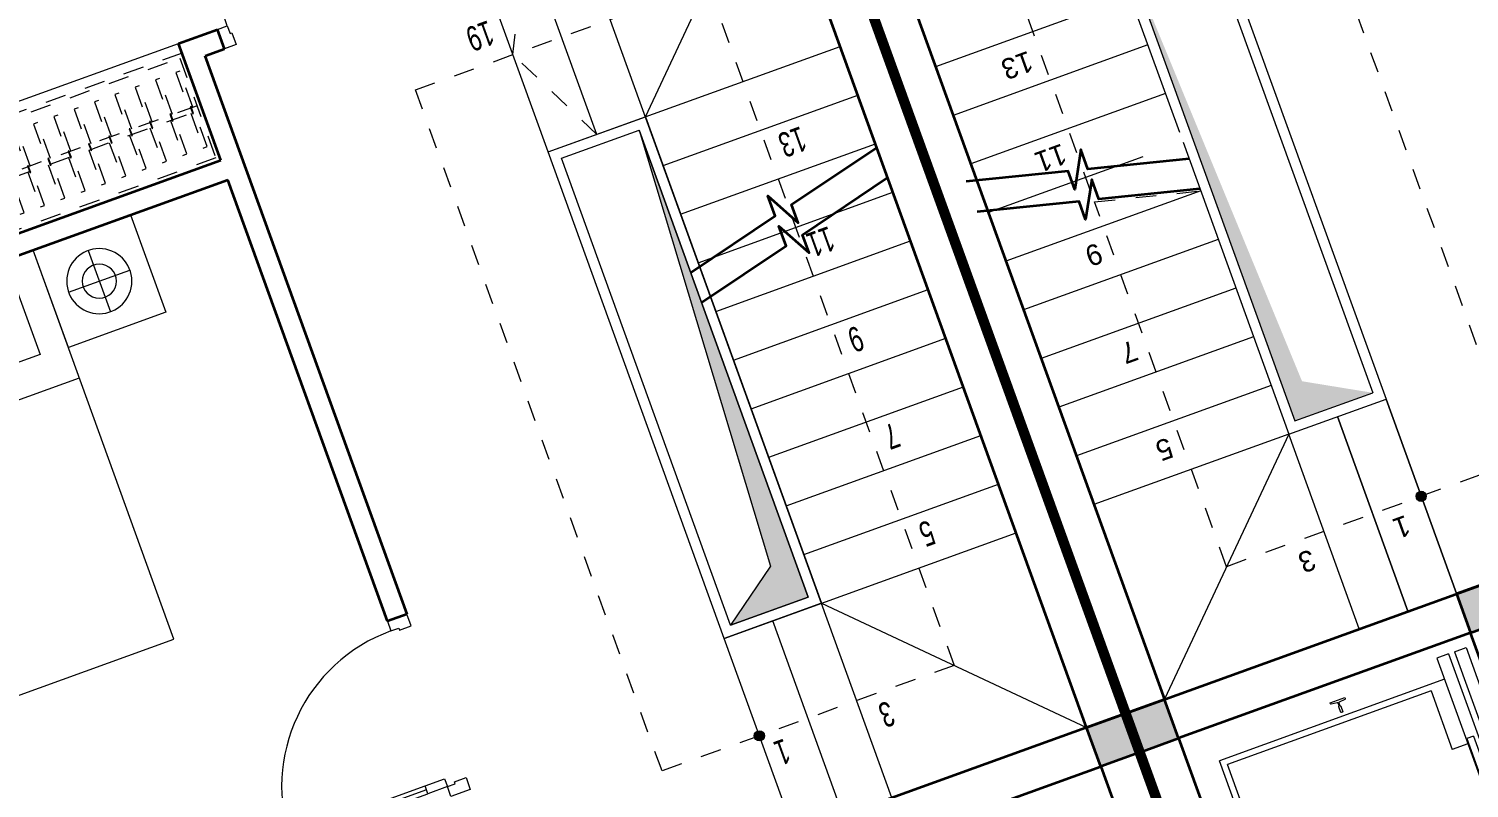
# Model space of a CAD drawing. Header units: metres. Extents: x 568332 to 569219, y 2065964 to 2066430.
# Drawn here: x 568577.81 to 568584.76, y 2066414.14 to 2066417.81 of the extents above; entities that cross this region are included whole.
import ezdxf

# ---------------------------------------------------------------- set-up
doc = ezdxf.new("R2010")
doc.units = ezdxf.units.M
for name, pattern in [('$AUDIT_BAD_LTYPE2', [0]), ('HIDDEN', [0.375, 0.25, -0.125]), ('HIDDEN2', [0.1875, 0.125, -0.0625]), ('X-5M-G-MB PHONGNGU$0$HIDDEN2', [0.1875, 0.125, -0.0625])]:
    doc.linetypes.add(name, pattern=pattern)
doc.layers.get('0').update_dxf_attribs({"linetype": 'CONTINUOUS'})
doc.layers.get('DEFPOINTS').update_dxf_attribs({"linetype": 'CONTINUOUS'})
for name, color, linetype, lineweight in [('-CONCRETE', 1, 'CONTINUOUS', 35), ('-DIM', 9, 'CONTINUOUS', 13), ('-DOOR', 137, 'CONTINUOUS', 9), ('-FURNITURE', 46, 'CONTINUOUS', 9), ('-HATCH', 8, 'CONTINUOUS', 5), ('-KH', 143, 'CONTINUOUS', 13), ('-LINE1', 7, 'CONTINUOUS', 18), ('-LINE2', 252, 'CONTINUOUS', 9), ('-TEXT', 7, 'CONTINUOUS', 15), ('-WALL', 4, 'CONTINUOUS', 35)]:
    doc.layers.add(name, color=color, linetype=linetype, lineweight=lineweight)
doc.layers.add('-RANH GIOI LO DAT', color=12, linetype='CONTINUOUS')
doc.styles.add('T1', font='', dxfattribs={"height": 200})
doc.styles.get('T1').set_extended_font_data('VNgeometric Light')

# ---------------------------------------------------------------- blocks, each defined once
blk = doc.blocks.new('*U252')
at = {"linetype": 'X-5M-G-MB PHONGNGU$0$HIDDEN2'}
for points in [[(0, 600.0000000004657), (0, 0), (3927.126403989389, -1.499470319333206e-09), (3927.126403989389, 599.9999999989661)], [(3907.126403989389, 579.9996613708928), (3907.126403989389, 19.99966137089297), (20, 20.00000000046566), (20, 580.0000000004657)], [(3907.126403989389, 286.6991212939751), (3907.126403989389, 313.0991212938819), (20, 313.0991212953813), (19.99999859370291, 286.6991212952417)], [(113.7817614636733, 319.1750910408318), (109.4317788550979, 319.1750910408318), (109.4317788550979, 280.441767644881), (113.7817614636733, 280.441767644881)], [(227.7817614636733, 319.1750910407849), (223.4317788550979, 319.1750910407849), (223.4317788550979, 280.4417676448341), (227.7817614636733, 280.4417676448341)], [(341.7817614636733, 319.175091040738), (337.4317788550979, 319.175091040738), (337.4317788550979, 280.4417676447872), (341.7817614636733, 280.4417676447872)], [(455.7817614636733, 319.1750910406911), (451.4317788550979, 319.1750910406911), (451.4317788550979, 280.4417676447403), (455.7817614636733, 280.4417676447403)], [(569.7817614636733, 319.1750910406442), (565.431778855098, 319.1750910406442), (565.431778855098, 280.4417676446934), (569.7817614636733, 280.4417676446934)], [(683.7817614636733, 319.1750910405973), (679.431778855098, 319.1750910405973), (679.431778855098, 280.4417676446465), (683.7817614636733, 280.4417676446465)], [(797.7817614636733, 319.1750910405504), (793.431778855098, 319.1750910405504), (793.431778855098, 280.4417676445996), (797.7817614636733, 280.4417676445996)], [(911.7817614636733, 319.1750910405035), (907.431778855098, 319.1750910405035), (907.431778855098, 280.4417676445527), (911.7817614636733, 280.4417676445527)], [(1025.781761463673, 319.1750910404566), (1021.431778855098, 319.1750910404566), (1021.431778855098, 280.4417676445057), (1025.781761463673, 280.4417676445057)], [(1139.781761463673, 319.1750910404097), (1135.431778855098, 319.1750910404097), (1135.431778855098, 280.4417676444588), (1139.781761463673, 280.4417676444588)], [(1253.781761463673, 319.1750910403628), (1249.431778855098, 319.1750910403628), (1249.431778855098, 280.4417676444119), (1253.781761463673, 280.4417676444119)], [(1367.781761463673, 319.1750910403159), (1363.431778855098, 319.1750910403159), (1363.431778855098, 280.441767644365), (1367.781761463673, 280.441767644365)], [(1481.781761463673, 319.175091040269), (1477.431778855098, 319.175091040269), (1477.431778855098, 280.4417676443181), (1481.781761463673, 280.4417676443181)], [(1595.781761463673, 319.175091040222), (1591.431778855098, 319.175091040222), (1591.431778855098, 280.4417676442712), (1595.781761463673, 280.4417676442712)], [(1709.781761463673, 319.1750910401751), (1705.431778855098, 319.1750910401751), (1705.431778855098, 280.4417676442243), (1709.781761463673, 280.4417676442243)], [(1823.781761463673, 319.1750910401282), (1819.431778855098, 319.1750910401282), (1819.431778855098, 280.4417676441774), (1823.781761463673, 280.4417676441774)], [(1937.781761463673, 319.1750910400813), (1933.431778855098, 319.1750910400813), (1933.431778855098, 280.4417676441305), (1937.781761463673, 280.4417676441305)], [(2051.781761463673, 319.1750910400344), (2047.431778855098, 319.1750910400344), (2047.431778855098, 280.4417676440836), (2051.781761463673, 280.4417676440836)], [(2165.781761463673, 319.1750910399875), (2161.431778855098, 319.1750910399875), (2161.431778855098, 280.4417676440366), (2165.781761463673, 280.4417676440366)], [(2279.781761463673, 319.1750910399406), (2275.431778855098, 319.1750910399406), (2275.431778855098, 280.4417676439897), (2279.781761463673, 280.4417676439897)], [(2393.781761463673, 319.1750910398937), (2389.431778855098, 319.1750910398937), (2389.431778855098, 280.4417676439429), (2393.781761463673, 280.4417676439429)], [(2507.781761463673, 319.1750910398468), (2503.431778855098, 319.1750910398468), (2503.431778855098, 280.441767643896), (2507.781761463673, 280.441767643896)], [(2621.781761463673, 319.1750910397999), (2617.431778855098, 319.1750910397999), (2617.431778855098, 280.4417676438491), (2621.781761463673, 280.4417676438491)], [(2735.781761463673, 319.1750910397529), (2731.431778855098, 319.1750910397529), (2731.431778855098, 280.4417676438021), (2735.781761463673, 280.4417676438021)], [(2849.781761463673, 319.175091039706), (2845.431778855098, 319.175091039706), (2845.431778855098, 280.4417676437552), (2849.781761463673, 280.4417676437552)], [(2963.781761463673, 319.1750910396592), (2959.431778855098, 319.1750910396592), (2959.431778855098, 280.4417676437083), (2963.781761463673, 280.4417676437083)], [(3077.781761463673, 319.1750910396123), (3073.431778855098, 319.1750910396123), (3073.431778855098, 280.4417676436614), (3077.781761463673, 280.4417676436614)], [(3191.781761463673, 319.1750910395654), (3187.431778855098, 319.1750910395654), (3187.431778855098, 280.4417676436145), (3191.781761463673, 280.4417676436145)], [(3305.781761463673, 319.1750910395184), (3301.431778855098, 319.1750910395184), (3301.431778855098, 280.4417676435676), (3305.781761463673, 280.4417676435676)], [(3419.781761463673, 319.1750910394715), (3415.431778855098, 319.1750910394715), (3415.431778855098, 280.4417676435207), (3419.781761463673, 280.4417676435207)], [(3533.781761463673, 319.1750910394246), (3529.431778855098, 319.1750910394246), (3529.431778855098, 280.4417676434738), (3533.781761463673, 280.4417676434738)], [(3647.781761463673, 319.1750910393777), (3643.431778855098, 319.1750910393777), (3643.431778855098, 280.4417676434269), (3647.781761463673, 280.4417676434269)], [(3761.781761463673, 319.1750910393308), (3757.431778855098, 319.1750910393308), (3757.431778855098, 280.44176764338), (3761.781761463673, 280.44176764338)], [(3875.781761463673, 319.1750910392839), (3871.431778855098, 319.1750910392839), (3871.431778855098, 280.441767643333), (3875.781761463673, 280.441767643333)]]:
    blk.add_lwpolyline(points, close=True, dxfattribs=at)
for points in [[(122.2409142897814, 313.1103512093413), (122.2409142897814, 515.2497102723445), (100.1765458012815, 515.2497102723445), (100.1765458012815, 313.1103512093413)], [(236.2409142897814, 313.1103512092944), (236.2409142897814, 515.2497102722975), (214.1765458012815, 515.2497102722975), (214.1765458012815, 313.1103512092944)], [(350.2409142897814, 313.1103512092475), (350.2409142897814, 515.2497102722507), (328.1765458012815, 515.2497102722507), (328.1765458012815, 313.1103512092475)], [(464.2409142897814, 313.1103512092006), (464.2409142897814, 515.2497102722037), (442.1765458012815, 515.2497102722037), (442.1765458012815, 313.1103512092006)], [(578.2409142897814, 313.1103512091537), (578.2409142897814, 515.2497102721569), (556.1765458012815, 515.2497102721569), (556.1765458012815, 313.1103512091537)], [(692.2409142897814, 313.1103512091068), (692.2409142897814, 515.24971027211), (670.1765458012815, 515.24971027211), (670.1765458012815, 313.1103512091068)], [(806.2409142897814, 313.1103512090599), (806.2409142897814, 515.249710272063), (784.1765458012815, 515.249710272063), (784.1765458012815, 313.1103512090599)], [(920.2409142897814, 313.110351209013), (920.2409142897814, 515.2497102720162), (898.1765458012815, 515.2497102720162), (898.1765458012815, 313.110351209013)], [(1034.240914289781, 313.1103512089661), (1034.240914289781, 515.2497102719692), (1012.176545801281, 515.2497102719692), (1012.176545801281, 313.1103512089661)], [(1148.240914289781, 313.1103512089192), (1148.240914289781, 515.2497102719224), (1126.176545801281, 515.2497102719224), (1126.176545801281, 313.1103512089192)], [(1262.240914289781, 313.1103512088723), (1262.240914289781, 515.2497102718754), (1240.176545801281, 515.2497102718754), (1240.176545801281, 313.1103512088723)], [(1376.240914289781, 313.1103512088254), (1376.240914289781, 515.2497102718285), (1354.176545801281, 515.2497102718285), (1354.176545801281, 313.1103512088254)], [(1490.240914289781, 313.1103512087785), (1490.240914289781, 515.2497102717816), (1468.176545801281, 515.2497102717816), (1468.176545801281, 313.1103512087785)], [(1604.240914289781, 313.1103512087315), (1604.240914289781, 515.2497102717347), (1582.176545801281, 515.2497102717347), (1582.176545801281, 313.1103512087315)], [(1718.240914289781, 313.1103512086846), (1718.240914289781, 515.2497102716878), (1696.176545801281, 515.2497102716878), (1696.176545801281, 313.1103512086846)], [(1832.240914289781, 313.1103512086377), (1832.240914289781, 515.2497102716409), (1810.176545801281, 515.2497102716409), (1810.176545801281, 313.1103512086377)], [(1946.240914289781, 313.1103512085908), (1946.240914289781, 515.2497102715939), (1924.176545801281, 515.2497102715939), (1924.176545801281, 313.1103512085908)], [(2060.240914289781, 313.1103512085439), (2060.240914289781, 515.2497102715471), (2038.176545801281, 515.2497102715471), (2038.176545801281, 313.1103512085439)], [(2174.240914289781, 313.110351208497), (2174.240914289781, 515.2497102715001), (2152.176545801281, 515.2497102715001), (2152.176545801281, 313.110351208497)], [(2288.240914289781, 313.1103512084501), (2288.240914289781, 515.2497102714533), (2266.176545801281, 515.2497102714533), (2266.176545801281, 313.1103512084501)], [(2402.240914289781, 313.1103512084032), (2402.240914289781, 515.2497102714063), (2380.176545801281, 515.2497102714063), (2380.176545801281, 313.1103512084032)], [(2516.240914289781, 313.1103512083563), (2516.240914289781, 515.2497102713594), (2494.176545801281, 515.2497102713594), (2494.176545801281, 313.1103512083563)], [(2630.240914289781, 313.1103512083094), (2630.240914289781, 515.2497102713126), (2608.176545801281, 515.2497102713126), (2608.176545801281, 313.1103512083094)], [(2744.240914289781, 313.1103512082624), (2744.240914289781, 515.2497102712656), (2722.176545801281, 515.2497102712656), (2722.176545801281, 313.1103512082624)], [(2858.240914289781, 313.1103512082155), (2858.240914289781, 515.2497102712188), (2836.176545801281, 515.2497102712188), (2836.176545801281, 313.1103512082155)], [(2972.240914289781, 313.1103512081687), (2972.240914289781, 515.2497102711718), (2950.176545801281, 515.2497102711718), (2950.176545801281, 313.1103512081687)], [(3086.240914289781, 313.1103512081218), (3086.240914289781, 515.2497102711249), (3064.176545801281, 515.2497102711249), (3064.176545801281, 313.1103512081218)], [(3200.240914289781, 313.1103512080749), (3200.240914289781, 515.249710271078), (3178.176545801281, 515.249710271078), (3178.176545801281, 313.1103512080749)], [(3314.240914289781, 313.1103512080279), (3314.240914289781, 515.2497102710311), (3292.176545801281, 515.2497102710311), (3292.176545801281, 313.1103512080279)], [(3428.240914289781, 313.110351207981), (3428.240914289781, 515.2497102709842), (3406.176545801281, 515.2497102709842), (3406.176545801281, 313.110351207981)], [(3542.240914289781, 313.1103512079341), (3542.240914289781, 515.2497102709373), (3520.176545801281, 515.2497102709373), (3520.176545801281, 313.1103512079341)], [(3656.240914289781, 313.1103512078872), (3656.240914289781, 515.2497102708903), (3634.176545801281, 515.2497102708903), (3634.176545801281, 313.1103512078872)], [(3770.240914289781, 313.1103512078403), (3770.240914289781, 515.2497102708435), (3748.176545801281, 515.2497102708435), (3748.176545801281, 313.1103512078403)], [(3884.240914289781, 313.1103512077934), (3884.240914289781, 515.2497102707965), (3862.176545801281, 515.2497102707965), (3862.176545801281, 313.1103512077934)], [(100.1765458012815, 286.7103512094345), (100.1765458012815, 92.0852110228024), (122.2409142897814, 92.0852110228024), (122.2409142897814, 286.7103512094345)], [(214.1765458012815, 286.7103512093876), (214.1765458012815, 92.08521102275549), (236.2409142897814, 92.08521102275549), (236.2409142897814, 286.7103512093876)], [(328.1765458012815, 286.7103512093407), (328.1765458012815, 92.08521102270858), (350.2409142897814, 92.08521102270858), (350.2409142897814, 286.7103512093407)], [(442.1765458012815, 286.7103512092938), (442.1765458012815, 92.08521102266168), (464.2409142897814, 92.08521102266168), (464.2409142897814, 286.7103512092938)], [(556.1765458012815, 286.7103512092469), (556.1765458012815, 92.08521102261477), (578.2409142897814, 92.08521102261477), (578.2409142897814, 286.7103512092469)], [(670.1765458012815, 286.7103512092), (670.1765458012815, 92.08521102256786), (692.2409142897814, 92.08521102256786), (692.2409142897814, 286.7103512092)], [(784.1765458012815, 286.7103512091531), (784.1765458012815, 92.08521102252095), (806.2409142897814, 92.08521102252095), (806.2409142897814, 286.7103512091531)], [(898.1765458012815, 286.7103512091062), (898.1765458012815, 92.08521102247404), (920.2409142897814, 92.08521102247404), (920.2409142897814, 286.7103512091062)], [(1012.176545801281, 286.7103512090592), (1012.176545801281, 92.08521102242715), (1034.240914289781, 92.08521102242715), (1034.240914289781, 286.7103512090592)], [(1126.176545801281, 286.7103512090123), (1126.176545801281, 92.08521102238024), (1148.240914289781, 92.08521102238024), (1148.240914289781, 286.7103512090123)], [(1240.176545801281, 286.7103512089654), (1240.176545801281, 92.08521102233333), (1262.240914289781, 92.08521102233333), (1262.240914289781, 286.7103512089654)], [(1354.176545801281, 286.7103512089186), (1354.176545801281, 92.08521102228642), (1376.240914289781, 92.08521102228642), (1376.240914289781, 286.7103512089186)], [(1468.176545801281, 286.7103512088717), (1468.176545801281, 92.0852110222395), (1490.240914289781, 92.0852110222395), (1490.240914289781, 286.7103512088717)], [(1582.176545801281, 286.7103512088247), (1582.176545801281, 92.0852110221926), (1604.240914289781, 92.0852110221926), (1604.240914289781, 286.7103512088247)], [(1696.176545801281, 286.7103512087778), (1696.176545801281, 92.0852110221457), (1718.240914289781, 92.0852110221457), (1718.240914289781, 286.7103512087778)], [(1810.176545801281, 286.7103512087309), (1810.176545801281, 92.08521102209879), (1832.240914289781, 92.08521102209879), (1832.240914289781, 286.7103512087309)], [(1924.176545801281, 286.710351208684), (1924.176545801281, 92.08521102205188), (1946.240914289781, 92.08521102205188), (1946.240914289781, 286.710351208684)], [(2038.176545801281, 286.7103512086371), (2038.176545801281, 92.08521102200497), (2060.240914289781, 92.08521102200497), (2060.240914289781, 286.7103512086371)], [(2152.176545801281, 286.7103512085902), (2152.176545801281, 92.08521102195806), (2174.240914289781, 92.08521102195806), (2174.240914289781, 286.7103512085902)], [(2266.176545801281, 286.7103512085433), (2266.176545801281, 92.08521102191116), (2288.240914289781, 92.08521102191116), (2288.240914289781, 286.7103512085433)], [(2380.176545801281, 286.7103512084964), (2380.176545801281, 92.08521102186425), (2402.240914289781, 92.08521102186425), (2402.240914289781, 286.7103512084964)], [(2494.176545801281, 286.7103512084495), (2494.176545801281, 92.08521102181734), (2516.240914289781, 92.08521102181734), (2516.240914289781, 286.7103512084495)], [(2608.176545801281, 286.7103512084026), (2608.176545801281, 92.08521102177043), (2630.240914289781, 92.08521102177043), (2630.240914289781, 286.7103512084026)], [(2722.176545801281, 286.7103512083556), (2722.176545801281, 92.08521102172352), (2744.240914289781, 92.08521102172352), (2744.240914289781, 286.7103512083556)], [(2836.176545801281, 286.7103512083087), (2836.176545801281, 92.08521102167663), (2858.240914289781, 92.08521102167663), (2858.240914289781, 286.7103512083087)], [(2950.176545801281, 286.7103512082618), (2950.176545801281, 92.08521102162972), (2972.240914289781, 92.08521102162972), (2972.240914289781, 286.7103512082618)], [(3064.176545801281, 286.7103512082149), (3064.176545801281, 92.08521102158281), (3086.240914289781, 92.08521102158281), (3086.240914289781, 286.7103512082149)], [(3178.176545801281, 286.710351208168), (3178.176545801281, 92.0852110215359), (3200.240914289781, 92.0852110215359), (3200.240914289781, 286.710351208168)], [(3292.176545801281, 286.7103512081211), (3292.176545801281, 92.08521102148899), (3314.240914289781, 92.08521102148899), (3314.240914289781, 286.7103512081211)], [(3406.176545801281, 286.7103512080742), (3406.176545801281, 92.08521102144209), (3428.240914289781, 92.08521102144209), (3428.240914289781, 286.7103512080742)], [(3520.176545801281, 286.7103512080273), (3520.176545801281, 92.08521102139518), (3542.240914289781, 92.08521102139518), (3542.240914289781, 286.7103512080273)], [(3634.176545801281, 286.7103512079804), (3634.176545801281, 92.08521102134827), (3656.240914289781, 92.08521102134827), (3656.240914289781, 286.7103512079804)], [(3748.176545801281, 286.7103512079335), (3748.176545801281, 92.08521102130136), (3770.240914289781, 92.08521102130136), (3770.240914289781, 286.7103512079335)], [(3862.176545801281, 286.7103512078866), (3862.176545801281, 92.08521102125445), (3884.240914289781, 92.08521102125445), (3884.240914289781, 286.7103512078866)]]:
    blk.add_lwpolyline(points, dxfattribs=at)
blk = doc.blocks.new('X-5M-DH-2-CORE$0$A$C75E80C28')
at = {"layer": '-LINE2', "linetype": 'Continuous', "ltscale": 2}
for p, q in [((-510.0000099998433, -21.5000000000291), (-510.0000099998579, -50.60000000000582)), ((-506.8000099998899, -21.5000000000291), (-510.0000099998433, -21.5000000000291)), ((-506.8000099998899, -21.5000000000291), (-506.8000099999044, -50.60000000000582)), ((-456.2000100000296, -56.79999999998836), (-500.6000099999364, -56.80000000001746)), ((-456.2000100000441, -60), (-500.600009999951, -60.0000000000291)), ((-453.2000100000441, -63), (-453.2000100000296, -67)), ((-450.0000099998579, -63), (-450.0000099998433, -67)), ((450.0000100000616, -63), (450.0000100000761, -67)), ((453.200010000015, -63), (453.2000100000296, -67)), ((456.2000100000296, -56.79999999998836), (500.6000100000529, -56.79999999998836)), ((456.200010000015, -60), (500.6000100000383, -60)), ((506.8000100001227, -21.5), (510.0000100000761, -21.5)), ((506.8000100001227, -21.5), (506.8000100001082, -50.59999999997672)), ((510.0000100000761, -21.5), (510.0000100000616, -50.59999999997672)), ((-556.8000102631631, -112.4999999912397), (-560.0000102631166, -112.4999999912397)), ((-510.0000099998579, -108.5000000000291), (-510.0000099998433, -79.39999999999418)), ((-506.8000099999044, -108.5000000000291), (-506.8000099998899, -79.39999999999418)), ((-456.2000100000296, -70), (-500.6000099999364, -70.0000000000291)), ((-456.2000100000296, -73.19999999995343), (-500.6000099999364, -73.19999999998254)), ((456.2000100000296, -70), (500.6000100000529, -70)), ((456.2000100000296, -73.19999999995343), (500.6000100000529, -73.19999999995343)), ((456.800009736864, -112.4999999912397), (460.0000097368174, -112.4999999912397)), ((506.8000100001227, -108.5), (506.8000100001227, -79.39999999996508)), ((510.0000100000761, -108.5), (510.0000100000761, -79.39999999996508)), ((-731.0000002632733, -148.9999999649008), (730.9999997367267, -148.9999999649299)), ((-731.0000002698944, -1304.999999934109), (-731.0000002632733, -148.9999999649008)), ((-700.0000002632733, -178.9999999649008), (699.9999997367267, -178.9999999649299)), ((-700.0000002699089, -1224.999999934109), (-700.0000002632733, -178.9999999649008)), ((699.9999997300911, -1224.999999934109), (699.9999997367267, -178.9999999649299)), ((730.9999997301056, -1304.999999934109), (730.9999997367267, -148.9999999649299)), ((-700.0000002699089, -1224.999999934109), (-400.0000002699089, -1224.999999934138)), ((-400.0000002698944, -1304.999999934138), (-400.0000002699089, -1224.999999934138)), ((699.9999997300911, -1224.999999934109), (399.9999997300911, -1224.999999934109)), ((399.9999997301056, -1304.999999934109), (399.9999997300911, -1224.999999934109)), ((839.9999997301056, -1304.999999934109), (-840.0000002698944, -1304.999999934109)), ((-840.0000002698944, -1364.999999934109), (-840.0000002698944, -1304.999999934109)), ((424.9999997301056, -1308.999999934109), (-425.0000002698944, -1308.999999934109)), ((-425.0000002699089, -1342.999999934109), (-425.0000002698944, -1308.999999934109)), ((-2.6989437174052e-07, -1308.999999934109), (-2.699089236557484e-07, -1342.999999934109)), ((424.9999997300911, -1342.999999934109), (424.9999997301056, -1308.999999934109)), ((839.9999997301056, -1364.999999934109), (839.9999997301056, -1304.999999934109)), ((839.9999997301056, -1364.999999934109), (-840.0000002698944, -1364.999999934109)), ((424.9999997300911, -1342.999999934109), (-425.0000002699089, -1342.999999934109)), ((839.9999997301056, -1394.999999934109), (-840.0000002698944, -1394.999999934109)), ((-840.0000002698944, -1394.999999934109), (-840.0000002698944, -1454.999999934109)), ((-840.0000002698944, -1454.999999934109), (-435.0000002698944, -1454.999999934109)), ((-435.0000002698944, -1449.999999934109), (-435.0000002699089, -1459.999999934109)), ((-435.0000002698944, -1449.999999934109), (-400.0000002698944, -1449.999999934138)), ((-435.0000002699089, -1459.999999934109), (-425.0000002699089, -1459.999999934109)), ((-433.4000002698012, -1451.599999934086), (-433.4000002698012, -1458.399999934074)), ((-433.4000002698012, -1451.599999934086), (-401.6000002697547, -1451.599999934086)), ((-433.4000002698012, -1458.399999934074), (-425.0000002698944, -1458.399999934074)), ((429.9999997300911, -1405.999999934138), (-430.0000002699089, -1405.999999934109)), ((-430.0000002699089, -1405.999999934109), (-430.0000002698944, -1445.999999934109)), ((429.9999997301056, -1445.999999934138), (-430.0000002698944, -1445.999999934109)), ((-425.0000002698944, -1458.399999934074), (-425.0000002699089, -1459.999999934109)), ((-401.6000002697547, -1451.599999934086), (-401.6000002697256, -1498.399999934074)), ((399.9999997301056, -1449.999999934109), (-400.0000002698944, -1449.999999934138)), ((-400.0000002698944, -1449.999999934138), (-400.0000002698653, -1499.999999934138)), ((-2.699089236557484e-07, -1405.999999934109), (-2.6989437174052e-07, -1445.999999934109)), ((399.9999997301056, -1449.999999934109), (399.9999997301347, -1499.999999934109)), ((434.9999997301056, -1449.999999934109), (399.9999997301056, -1449.999999934109)), ((401.5999997301988, -1451.599999934086), (401.5999997302279, -1498.399999934074)), ((433.3999997302453, -1451.599999934086), (401.5999997301988, -1451.599999934086)), ((433.3999997302453, -1458.399999934074), (424.9999997301056, -1458.399999934074)), ((424.9999997301056, -1458.399999934074), (424.9999997301056, -1459.999999934109)), ((434.9999997301056, -1459.999999934109), (424.9999997301056, -1459.999999934109)), ((429.9999997300911, -1405.999999934138), (429.9999997301056, -1445.999999934138)), ((433.3999997302453, -1451.599999934086), (433.3999997302453, -1458.399999934074)), ((434.9999997301056, -1449.999999934109), (434.9999997301056, -1459.999999934109)), ((839.9999997301056, -1454.999999934109), (434.9999997301056, -1454.999999934109)), ((839.9999997301056, -1394.999999934109), (839.9999997301056, -1454.999999934109)), ((-435.0000002698653, -1489.999999934109), (-435.0000002698653, -1499.999999934109)), ((-435.0000002698653, -1489.999999934109), (-425.0000002698653, -1489.999999934109)), ((-435.0000002698653, -1499.999999934109), (-400.0000002698653, -1499.999999934138)), ((-433.4000002697721, -1491.599999934086), (-433.4000002697721, -1498.399999934074)), ((-433.4000002697721, -1491.599999934086), (-425.0000002698653, -1491.599999934086)), ((-433.4000002697721, -1498.399999934074), (-401.6000002697256, -1498.399999934074)), ((-425.0000002698653, -1489.999999934109), (-425.0000002698653, -1491.599999934086)), ((434.9999997301347, -1499.999999934109), (399.9999997301347, -1499.999999934109)), ((433.3999997302744, -1498.399999934074), (401.5999997302279, -1498.399999934074)), ((424.9999997301347, -1489.999999934109), (424.9999997301347, -1491.599999934086)), ((434.9999997301347, -1489.999999934109), (424.9999997301347, -1489.999999934109)), ((433.3999997302744, -1491.599999934086), (424.9999997301347, -1491.599999934086)), ((433.3999997302744, -1491.599999934086), (433.3999997302744, -1498.399999934074)), ((434.9999997301347, -1489.999999934109), (434.9999997301347, -1499.999999934109))]:
    blk.add_line(p, q, dxfattribs=at)
for points in [[(-450.0000000000146, 0), (-450, -130), (450, -130), (449.9999999999854, 0)], [(-200, -29), (200.0000000001164, -29), (200.0000000001164, -101), (-200, -101)], [(-36.0000002632587, -583.9999999649008), (35.9999997367413, -583.9999999649008), (35.99999973675585, -983.9999999649008), (-36.00000026324415, -983.9999999649008)]]:
    blk.add_lwpolyline(points, close=True, dxfattribs=at)
for points in [[(-780.0000002632587, -788.9999999649008), (-751.0000002632587, -788.9999999649299, 0.414213562373095), (-750.0000002632733, -787.9999999649008), (-750.0000002632587, -783.9999999649008), (-750.0000002632587, -779.9999999649008, 0.414213562373095), (-751.0000002632733, -778.9999999649299), (-780.0000002632733, -778.9999999649881, -0.2569775838576673), (-784.1207396915852, -781.9399999648449), (-797.9000002631656, -781.939999964874, -0.414213562373095), (-800.9000002631656, -778.939999964874), (-804.0000002632587, -749.4999999649008, 0.414213562373095), (-807.0000002632587, -746.4999999649008), (-812.0000002632587, -746.4999999649008), (-812.0000002632587, -783.9999999649008), (-812.0000002632587, -821.4999999649008), (-807.0000002632587, -821.4999999649008, 0.414213562373095), (-804.0000002632587, -818.4999999649008), (-800.9000002631656, -789.0599999648693, -0.414213562373095), (-797.9000002631656, -786.0599999648693), (-784.1207396915852, -786.0599999648402, -0.2569775838576673), (-780.0000002632587, -788.9999999647553)], [(779.9999997367413, -788.9999999649299), (750.9999997367413, -788.9999999649008, -0.414213562373095), (749.9999997367267, -787.9999999649299), (749.9999997367413, -783.9999999649299), (749.9999997367413, -779.9999999649299, -0.414213562373095), (750.9999997367267, -778.9999999649008), (779.9999997368432, -778.9999999650172, 0.2569775838576673), (784.1207391653006, -781.939999964874), (797.899999736881, -781.9399999648449, 0.414213562373095), (800.899999736881, -778.9399999648449), (803.9999997367413, -749.4999999649008, -0.414213562373095), (806.9999997367413, -746.4999999649008), (811.9999997367413, -746.4999999649008), (811.9999997367413, -783.9999999649008), (811.9999997367413, -821.4999999649008), (806.9999997367413, -821.4999999649008, -0.414213562373095), (803.9999997367413, -818.4999999649008), (800.899999736881, -789.0599999648402, 0.414213562373095), (797.899999736881, -786.0599999648402), (784.1207391653006, -786.0599999648693, 0.2569775838576672), (779.9999997368577, -788.9999999647844)]]:
    blk.add_lwpolyline(points, format="xyb", dxfattribs=at)
for centre, radius, start, end in [((-500.600009999951, -50.60000000000582), 9.400000000001475, 180, 270), ((-500.600009999951, -50.60000000000582), 6.200000000004374, 180, 270), ((-456.2000100000441, -63), 6.19999999999713, 0, 90), ((-456.2000100000441, -63), 3.000000000000045, 0, 90), ((-456.2000100000296, -67), 6.20000000000076, 270, 0), ((-456.2000100000296, -67), 2.999999999999834, 270, 0), ((456.200010000015, -63), 6.19999999999713, 90, 180), ((456.2000100000296, -67), 6.20000000000076, 180, 270), ((456.200010000015, -63), 3.000000000000045, 90, 180), ((456.2000100000296, -67), 2.999999999999834, 180, 270), ((500.6000100000383, -50.59999999997672), 6.200000000004374, 270, 0), ((500.6000100000383, -50.59999999997672), 9.400000000001475, 270, 0), ((-500.6000099999364, -79.39999999999418), 9.399999999997844, 90, 180), ((-500.6000099999364, -79.39999999999418), 6.19999999999734, 90, 180), ((500.6000100000529, -79.39999999996508), 9.399999999997844, 0, 90), ((500.6000100000529, -79.39999999996508), 6.19999999999734, 0, 90)]:
    blk.add_arc(centre, radius, start, end, dxfattribs=at)
blk = doc.blocks.new('A$C5C575821')
at = {"layer": '-CONCRETE'}
h = blk.add_hatch(color=256, dxfattribs=at)
h.dxf.hatch_style = 1
h.paths.add_polyline_path([(-0.00237559899687767, 200.0000000000146), (-0.00237559899687767, 1.455191522836685e-11), (199.9976244010031, 1.455191522836685e-11), (199.9976244010031, 200.0000000000146)])
blk.add_lwpolyline([(-0.00237559899687767, 1.455191522836685e-11), (199.9976244010031, 1.455191522836685e-11), (199.9976244010031, 200.0000000000146), (-0.00237559899687767, 200.0000000000146)], close=True, dxfattribs=at)
blk = doc.blocks.new('A$C3F71457E')
at = {"layer": '-CONCRETE'}
blk.add_lwpolyline([(-8.760252967476845e-09, -100.0000002632005), (0, 400), (-1500, 400.0000000000582), (-1500.00000001755, -1399.999999999942), (-1.754960976541042e-08, -1400), (-7.895869202911854e-08, -900.0000002632005), (199.9999999912397, -900.0000002982852), (199.9999999824504, -1600), (-1700.00000001755, -1600), (-1700, 600), (200, 600), (199.9999999912397, -100.0000002982852), (6.140908226370811e-08, -100.0000002632005)], dxfattribs=at)
at = {"layer": '-LINE1'}
blk.add_line((-7.895869202911854e-08, -900.0000002632005), (-8.760252967476845e-09, -100.0000002632005), dxfattribs=at)
at = {"layer": '-WALL'}
for p in [(-1699.997624401003, 399.9999999999854), (0.00237559899687767, 399.9999999999854), (-1699.997624401081, -1599.999999999959), (0.002375601565972829, -1600.000000021305)]:
    blk.add_blockref('A$C5C575821', p, dxfattribs=at)
at = {"color": 2, "rotation": 90}
blk.add_blockref('X-5M-DH-2-CORE$0$A$C75E80C28', (-1500.00000000876, -499.9999999999418), dxfattribs=at)
blk = doc.blocks.new('*U149')
at = {"linetype": '$AUDIT_BAD_LTYPE2'}
for p, q in [((70, 100), (70, 699.9999999999982)), ((90, 699.9999999999982), (90, 100))]:
    blk.add_line(p, q, dxfattribs=at)
for points in [[(50, 699.9999999999982), (90, 699.9999999999982), (90, 799.9999999999982), (50, 799.9999999999982), (50, 699.9999999999982)], [(50, 702.9059272893337), (50, 100)], [(50, 100), (90, 100), (90, 0), (50, 0), (50, 100)]]:
    blk.add_lwpolyline(points)
for points in [[(118.2698876160139, 594.5156181119073), (118.2698876160139, 764.1349438079906), (90, 764.1349438079906), (90, 735.8650561920058), (112.6159100928053, 735.8650561920058), (112.6159100928053, 594.5156181119073)], [(0, 0), (50, 0), (50, -40), (60, -40), (60, -99.99999999999272), (0, -99.99999999999272)], [(899.9999999999982, 1.3252863207713e-28), (849.9999999999982, 1.3252863207713e-28), (849.9999999999982, -40.00000000000001), (839.9999999999982, -40.00000000000001), (839.9999999999982, -99.99999999999272), (899.9999999999982, -99.99999999999272)]]:
    blk.add_lwpolyline(points, close=True)
at = {"linetype": '$AUDIT_BAD_LTYPE2', "ltscale": 0.3}
blk.add_arc((50, 0), 799.9999999999982, 0, 90, dxfattribs=at)
blk = doc.blocks.new('G1600')
for p, q in [((137477.0741823114, -212827.2147267315), (139077.0741823114, -212827.2147267327)), ((137227.6935681712, -213391.7193460799), (137227.6935681718, -213076.8871672568)), ((139326.4547964507, -213391.7193460799), (139326.4547964501, -213076.8871672568)), ((137385.1096575831, -213234.3032566686), (137070.2774787599, -213234.3032566681)), ((139169.0387070388, -213234.3032566686), (139483.870885862, -213234.3032566681))]:
    blk.add_line(p, q)
blk.add_lwpolyline([(137477.074182311, -213484.2147267315), (137477.0741823123, -211484.2147267315), (139077.0741823123, -211484.2147267327), (139077.074182311, -213484.2147267327), (137477.074182311, -213484.2147267315)])
for points in [[(136977.074182316, -213484.2147267311), (136977.0741823163, -212984.3917867657), (137477.0741823113, -212984.3917867661), (137477.074182311, -213484.2147267315)], [(137617.074182311, -213375.2147267316), (137617.0741823112, -212998.7147267316), (138234.5741823112, -212998.714726732), (138234.574182311, -213375.214726732)], [(138937.074182311, -213375.2147267325), (138937.0741823112, -212998.7147267325), (138319.5741823112, -212998.7147267321), (138319.574182311, -213375.2147267321)], [(139577.0741823059, -213484.2147267331), (139577.0741823062, -212984.3917867677), (139077.0741823113, -212984.3917867673), (139077.074182311, -213484.2147267327)]]:
    blk.add_lwpolyline(points, close=True)
for centre, radius in [((137227.6935681715, -213234.3032566684), 157.4160894116067), ((139326.4547964504, -213234.3032566684), 157.4160894116067), ((137227.6935681715, -213234.3032566684), 82.41608941160666), ((139326.4547964504, -213234.3032566684), 82.41608941160666)]:
    blk.add_circle(centre, radius)
blk = doc.blocks.new('M35-T3')
at = {"layer": '-HATCH', "true_color": 0x8c8896}
h = blk.add_hatch(color=252, dxfattribs=at)
h.dxf.hatch_style = 1
edge = h.paths.add_edge_path()
edge.add_arc((195656.4458382129, -1223424.547719141), 24.62566289535607, 0, 360)
h = blk.add_hatch(color=252, dxfattribs=at)
h.dxf.hatch_style = 1
h.paths.add_polyline_path([(195606.4458382129, -1223974.547719141), (195206.445838213, -1223974.547719141), (195206.445838213, -1226374.547719141), (195327.738947832, -1224177.172409822)])
at = {"layer": '-FURNITURE'}
blk.add_line((200756.445838213, -1227524.547719141), (197156.5799678921, -1227524.547719141), dxfattribs=at)
at = {"layer": '-HATCH'}
blk.add_lwpolyline([(195606.4458382129, -1223974.547719141), (195206.445838213, -1223974.547719141), (195206.445838213, -1226374.547719141), (195327.738947832, -1224177.172409822), (195606.4458382129, -1223974.547719141)], dxfattribs=at)
at = {"layer": '-KH', "linetype": 'HIDDEN2', "ltscale": 5}
blk.add_lwpolyline([(196156.4458382129, -1226924.547719141), (194656.445838213, -1226924.547719141), (194656.445838213, -1223424.547719141), (196156.4458382129, -1223424.547719141)], close=True, dxfattribs=at)
blk.add_lwpolyline([(195406.4458382131, -1226424.547719141), (195656.4458382131, -1226924.547719141), (195406.4458382131, -1227424.547719141)], dxfattribs=at)
at = {"layer": '-KH'}
blk.add_circle((195656.4458382129, -1223424.547719141), 24.62566289535607, dxfattribs=at)
at = {"layer": '-LINE1'}
for p, q in [((195156.445838213, -1223924.547719141), (194156.445838213, -1222924.547719141)), ((195156.445838213, -1222924.547719141), (195156.445838213, -1227424.547719141)), ((195406.445838213, -1222924.547719141), (195406.445838213, -1223924.547719141)), ((195656.445838213, -1222924.547719141), (195656.445838213, -1223924.547719141)), ((195656.4458382129, -1223924.547719141), (194156.445838213, -1223924.547719141)), ((195156.445838213, -1224174.547719141), (194156.445838213, -1224174.547719141)), ((195156.445838213, -1224424.547719141), (194156.445838213, -1224424.547719141)), ((195156.445838213, -1224674.547719141), (194156.445838213, -1224674.547719141)), ((195156.445838213, -1224924.547719141), (194156.445838213, -1224924.547719141)), ((195156.445838213, -1225174.547719141), (194156.445838213, -1225174.547719141)), ((195156.445838213, -1225424.547719141), (194156.445838213, -1225424.547719141)), ((195156.445838213, -1225674.547719141), (194156.445838213, -1225674.547719141)), ((195156.445838213, -1225924.547719141), (194156.445838213, -1225924.547719141)), ((195156.445838213, -1226174.547719141), (194156.445838213, -1226174.547719141)), ((195656.445838213, -1226424.547719141), (194156.445838213, -1226424.547719141)), ((195156.445838213, -1226424.547719141), (194156.445838213, -1227424.547719141)), ((195406.445838213, -1226424.547719141), (195406.445838213, -1227424.547719141)), ((195656.4458382129, -1226424.547719141), (195656.4458382129, -1227424.547719141))]:
    blk.add_line(p, q, dxfattribs=at)
for points in [[(195656.4458382129, -1226424.547719141), (195156.445838213, -1226424.547719141), (195156.445838213, -1223924.547719141), (195656.4458382129, -1223924.547719141)], [(195606.4458382129, -1226374.547719141), (195206.445838213, -1226374.547719141), (195206.445838213, -1223974.547719141), (195606.4458382129, -1223974.547719141)]]:
    blk.add_lwpolyline(points, close=True, dxfattribs=at)
at = {"layer": '-RANH GIOI LO DAT', "linetype": 'HIDDEN', "ltscale": 10, "const_width": 49.99999999999999}
blk.add_lwpolyline([(193956.4434626102, -1235254.452119827), (202956.4434623718, -1235950.955012083), (202956.4434626102, -1215170.047161818), (193956.4434626102, -1215170.047161818)], close=True, dxfattribs=at)
at = {"layer": '-WALL'}
for p, q in [((193956.445838213, -1218674.528987646), (193956.445838213, -1232245.481895447)), ((194156.445838213, -1222924.547719141), (194156.445838213, -1227424.547719141)), ((197056.5799678921, -1224555.993670719), (197156.5799678921, -1224555.993670719)), ((197056.5799678921, -1224555.993670719), (197056.5799678921, -1227424.547719141)), ((197156.5799678921, -1224555.993670719), (197156.5799678921, -1226824.547719141)), ((200756.445838213, -1226824.547719141), (197156.5799678921, -1226824.547719141)), ((200756.445838213, -1226924.547719141), (197156.5799678921, -1226924.547719141)), ((197156.5799678921, -1226924.547719141), (197156.5799678921, -1227524.547719141)), ((197056.5799678921, -1227424.547719141), (196956.5799678921, -1227424.547719141)), ((196956.5799678921, -1227424.547719141), (196956.5799678921, -1227524.547719141)), ((197156.5799678921, -1227524.547719141), (196956.5799678921, -1227524.547719141))]:
    blk.add_line(p, q, dxfattribs=at)
for points in [[(195206.4751879689, -1225487.881276567), (194730.1387521894, -1225606.961890525), (194730.1387521894, -1225708.227593753), (194636.7878017183, -1225536.572543532), (194636.7878017183, -1225630.298943206), (194156.4458382129, -1225750.380909706)], [(195206.4751879689, -1225642.912022954), (194730.1387521894, -1225761.992636912), (194730.1387521894, -1225863.25834014), (194636.7878017183, -1225691.603289919), (194636.7878017183, -1225785.329689593), (194156.4458382129, -1225905.411656093)]]:
    blk.add_lwpolyline(points, dxfattribs=at)
at = {"layer": '-DOOR', "rotation": 270}
blk.add_blockref('*U149', (197157.1513323314, -1223655.993670719), dxfattribs=at)
at = {"layer": '-DOOR', "xscale": -1, "rotation": 180}
blk.add_blockref('*U149', (196056.5799678921, -1227524.547719141), dxfattribs=at)
at = {"layer": '-FURNITURE', "xscale": -1}
blk.add_blockref('G1600', (337233.5870853647, -1013340.332992408), dxfattribs=at)
at = {"layer": '-FURNITURE', "extrusion": (0, 0, -1), "xscale": -0.916666666665974, "yscale": 0.916666666665974, "zscale": -0.916666666665974, "rotation": 180}
blk.add_blockref('*U252', (-200756.445838213, -1226924.547719141), dxfattribs=at)
at = {"layer": '-WALL', "xscale": -1, "rotation": 180}
blk.add_blockref('A$C3F71457E', (195656.5799679066, -1222324.547719141), dxfattribs=at)
at = {"layer": '-WALL', "xscale": -1}
blk.add_blockref('A$C5C575821', (194156.445838213, -1222924.547719141), dxfattribs=at)
at = {"layer": 'DEFPOINTS', "style": 'T1', "width": 0.7}
for s, p in [('3', (195011.4412680948, -1223372.509288374)), ('1', (195547.4412680948, -1223372.509288368)), ('5', (194531.1005018665, -1224127.901531724)), ('7', (194531.1005018666, -1224627.901531724)), ('9', (194535.1005018665, -1225127.901531723)), ('11', (194503.1005018665, -1225627.901531729)), ('13', (194467.1005018665, -1226127.901531735)), ('19', (195712.0495787491, -1227122.514109592))]:
    blk.add_text(s, height=120, rotation=1.005123984043621e-08, dxfattribs=at).set_placement(p)
blk = doc.blocks.new('M36-T3')
at = {"layer": '-HATCH', "true_color": 0x8c8896}
h = blk.add_hatch(color=252, dxfattribs=at)
h.dxf.hatch_style = 1
edge = h.paths.add_edge_path()
edge.add_arc((202977.1379771908, -1290290.837013948), 24.62566289535607, 0, 360)
h = blk.add_hatch(color=252, dxfattribs=at)
h.dxf.hatch_style = 1
h.paths.add_polyline_path([(203027.1379771908, -1290840.837013948), (203426.8534599419, -1290840.837013948), (203426.8534599421, -1293240.837013948), (203329.3124344712, -1291009.38630364)])
at = {"layer": '-KH', "linetype": 'HIDDEN2', "ltscale": 5}
blk.add_line((203976.8534599428, -1292165.834498661), (203476.8534599424, -1292040.837013948), dxfattribs=at)
blk.add_lwpolyline([(203976.8534599428, -1292217.373379987), (203976.8534599428, -1293790.837013949), (202477.2802358152, -1293790.837013949), (202477.2802358152, -1290290.837013948), (203976.8534599428, -1290290.837013948), (203976.8534599428, -1292165.834498661)], dxfattribs=at)
at = {"layer": '-KH'}
blk.add_circle((202977.1379771908, -1290290.837013948), 24.62566289535607, dxfattribs=at)
at = {"layer": '-LINE1'}
for p, q in [((202977.1379771908, -1290790.837013948), (202977.1379771908, -1289790.837013948)), ((202977.1379771908, -1289790.837013948), (202977.1379771908, -1290790.837013948)), ((203226.9957185663, -1290790.837013948), (203226.9957185663, -1289790.837013948)), ((203226.9957185663, -1289790.837013948), (203226.9957185663, -1290790.837013948)), ((203476.8534599419, -1289790.837013948), (203476.8534599419, -1290790.837013948)), ((203476.8534599419, -1290790.837013948), (202977.1379771908, -1290790.837013948)), ((202977.1379771909, -1293290.837013948), (202977.1379771908, -1290790.837013948)), ((203476.8534599424, -1292290.837013948), (203476.8534599419, -1290790.837013948)), ((203426.8534599419, -1290840.837013948), (203027.1379771908, -1290840.837013948)), ((203027.1379771916, -1293240.837013948), (203027.1379771908, -1290840.837013948)), ((203426.8534599421, -1293240.837013948), (203426.8534599419, -1290840.837013948)), ((203476.8534599428, -1293290.837013948), (203476.8534599425, -1292342.375895274))]:
    blk.add_line(p, q, dxfattribs=at)
at = {"layer": '-LINE1', "lineweight": 18}
for p, q in [((203476.8534599419, -1290790.837013948), (204476.8333380492, -1289790.348584927)), ((203476.8534599419, -1290790.837013948), (204476.8828096988, -1290790.837013948)), ((203476.8534599421, -1291040.837013948), (204476.882809699, -1291040.837013948)), ((203476.8534599417, -1291290.837013948), (204476.8828096986, -1291290.837013948)), ((203476.8534599417, -1291540.837013948), (204476.8828096986, -1291540.837013948)), ((203476.8534599417, -1291790.837013948), (204476.8828096986, -1291790.837013948)), ((203476.8534599417, -1292040.837013948), (204476.8828096986, -1292040.837013948)), ((203683.0048370043, -1292290.837013948), (204476.8828096986, -1292290.837013948)), ((203476.8534599424, -1292540.837013948), (204476.8828096993, -1292540.837013948)), ((203476.8534599419, -1292790.837013948), (204476.8828096988, -1292790.837013948)), ((203476.8534599424, -1293040.837013948), (204476.8828096993, -1293040.837013948))]:
    blk.add_line(p, q, dxfattribs=at)
at = {"layer": '-RANH GIOI LO DAT', "linetype": 'HIDDEN', "ltscale": 10, "const_width": 50}
blk.add_lwpolyline([(193676.7568112435, -1296268.498691544), (198661.8510079722, -1301654.2911939), (204676.7568113413, -1302119.780004031), (204676.7568113413, -1282035.375045632), (193676.7568116956, -1282035.375045334)], close=True, dxfattribs=at)
at = {"layer": '-WALL'}
for p, q in [((204676.756811401, -1298694.627488389), (204676.756811401, -1285539.860155913)), ((204476.8333380492, -1294290.348584752), (204476.8333380492, -1289789.860155906))]:
    blk.add_line(p, q, dxfattribs=at)
for points in [[(203476.8534599425, -1292050.910898361), (203953.1898957219, -1292169.991512319), (203953.1898957219, -1292271.257215547), (204046.5408461931, -1292099.602165326), (204046.5408461931, -1292193.328565), (204526.8828096984, -1292313.4105315)], [(203476.8534599425, -1292205.941644748), (203953.1898957219, -1292325.022258706), (203953.1898957219, -1292426.287961934), (204046.5408461931, -1292254.632911714), (204046.5408461931, -1292348.359311387), (204526.8828096984, -1292468.441277887)]]:
    blk.add_lwpolyline(points, dxfattribs=at)
at = {"layer": '-WALL', "rotation": 180}
blk.add_blockref('A$C3F71457E', (202976.7568113834, -1289189.860155906), dxfattribs=at)
at = {"layer": '-TEXT', "style": 'T1'}
for s, p in [('1', (203078.727573346, -1290233.206243134)), ('3', (203565.0784135911, -1290233.206243133)), ('5', (204029.2590024814, -1290975.729478074)), ('7', (204029.2590024814, -1291475.729478074)), ('9', (204029.2590024814, -1291975.729478074)), ('11', (204029.2095308315, -1292485.75848286)), ('13', (204029.2095308315, -1292962.121216512))]:
    blk.add_text(s, height=100, rotation=359.9999999899488, dxfattribs=at).set_placement(p)

msp = doc.modelspace()

# ---------------------------------------------------------------- block references
at = {"layer": '-DIM', "xscale": 0.001, "yscale": 0.001, "zscale": 0.001, "rotation": 199.8842788573445}
msp.add_blockref('M36-T3', (569214.2633851852, 2065271.219851052), dxfattribs=at)

# ---------------------------------------------------------------- next in the draw order: block references
at = {"layer": '-DIM', "xscale": 0.001, "yscale": 0.001, "zscale": 0.001, "rotation": 199.8842788561467}
msp.add_blockref('M35-T3', (569181.4398629449, 2065330.452558056), dxfattribs=at)

doc.saveas('drawing.dxf')
